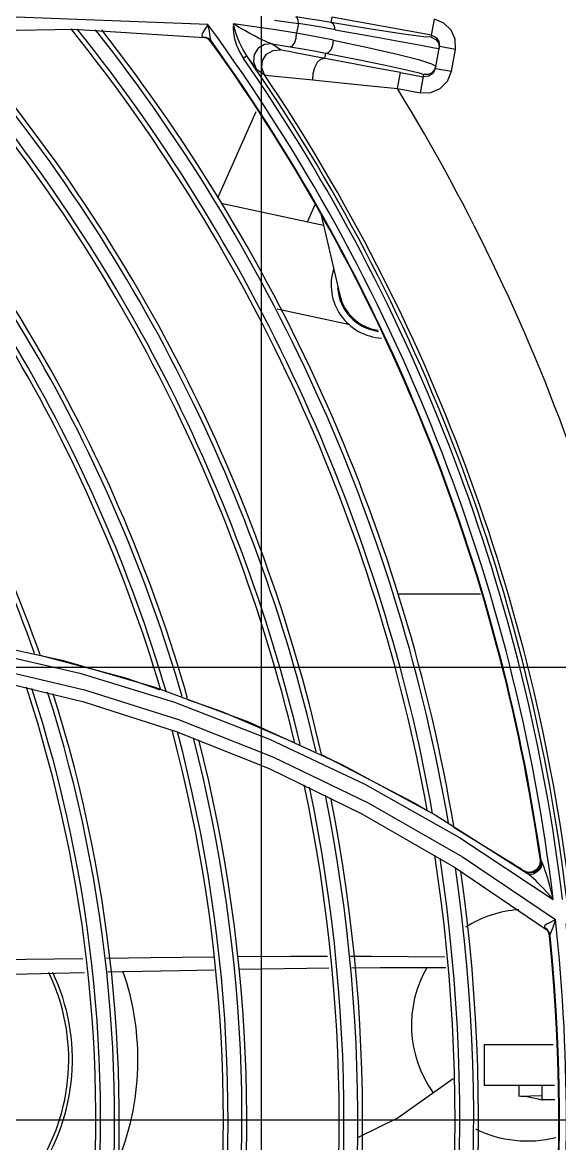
# Model space of a CAD drawing. Header units: metres. Extents: x -367 to 374, y -238 to 224.
# Drawn here: x 348.7685 to 348.8149, y 176.7589 to 176.8557 of the extents above; entities that cross this region are included whole.
import ezdxf
from ezdxf.enums import TextEntityAlignment as Align

# ---------------------------------------------------------------- set-up
doc = ezdxf.new("R2010")
doc.units = ezdxf.units.M
for name, color, linetype in [('ELE-ALIMENTADORES', 160, 'Continuous'), ('LA_BAU_BASES GERAIS_R00$0$ARQ-XREF-ATT', 8, 'Continuous'), ('LA_BAU_BASES GERAIS_R00$0$BASE', 253, 'Continuous'), ('LA_BAU_BASES GERAIS_R00$0$dutos', 31, 'Continuous')]:
    doc.layers.add(name, color=color, linetype=linetype)
doc.styles.add('LA_BAU_BASES GERAIS_R00$0$R60-125-RS', font='romans.shx', dxfattribs={"height": 0.19})
doc.styles.add('LA_BAU_BASES GERAIS_R00$0$R80-100-RS', font='romans.shx', dxfattribs={"height": 0.203})

# ---------------------------------------------------------------- blocks, each defined once
blk = doc.blocks.new('LA_BAU_BASES GERAIS_R00$0$LA_BAU_ALVENARIA SUPERIOR_R01')
at = {"layer": 'LA_BAU_BASES GERAIS_R00$0$BASE', "linetype": 'Continuous'}
blk.add_line((254.7, 176.8), (245.4, 176.8), dxfattribs=at)
blk = doc.blocks.new('LA_BAU_BASES GERAIS_R00$0$A$C2E3D5B4E')
at = {"layer": 'LA_BAU_BASES GERAIS_R00$0$dutos', "color": 251}
for p, q in [((-17.96084462448061, -0.8957732504447335), (-17.96084462448061, -1.455469513867399)), ((-17.95474448140999, -1.093839827490854), (-17.95483130633284, -1.094314976405428)), ((-17.94615659705471, -1.095408910638696), (-17.95474448140999, -1.093839827490854)), ((-17.98727351124751, -1.095056736771483), (-17.97702846298569, -1.09487952372973)), ((-17.97702846298569, -1.09487952372973), (-17.96575717228291, -1.095607314377673)), ((-17.96537557146871, -1.094789966731412), (-17.96544770107141, -1.094491227944388)), ((-17.96532334952269, -1.095062700432379), (-17.96537557146871, -1.094789966731412)), ((-17.95969884187571, -1.094104530872471), (-17.95762666920552, -1.094404273584303)), ((-17.95762666920552, -1.094404273584303), (-17.95779626408182, -1.095244222275767)), ((-17.94618691458254, -1.095574823141476), (-17.94590497898139, -1.09403193205361)), ((-17.96559776295555, -1.095610140763426), (-17.96587521586468, -1.095571918287249)), ((-17.96578973341093, -1.095600940894826), (-17.96575715515212, -1.095607364707746)), ((-17.96558050805288, -1.095661447385453), (-17.96575954006573, -1.095616494211924)), ((-17.9655131522826, -1.095668673671923), (-17.96575723354715, -1.095607308198112)), ((-17.96528511982478, -1.095306648047142), (-17.96532334952269, -1.095062700432379)), ((-17.96518887900515, -1.095969613483419), (-17.96512172770633, -1.095976935923034)), ((-17.95919217581422, -1.09666896740481), (-17.95992205080358, -1.096146022668734)), ((-17.94706860722681, -1.09627928810022), (-17.94591069040973, -1.096488733100784)), ((-17.94591069040973, -1.096488733100784), (-17.94550353264185, -1.096563637244515)), ((-17.94581595843385, -1.098273385700111), (-17.94547333832247, -1.096398398997451)), ((-17.94550898495754, -1.095959385854428), (-17.94547333832077, -1.09639839899063)), ((-17.94409614998563, -1.096650055407451), (-17.94547333832247, -1.096398398997451)), ((-17.94443874974297, -1.098524930721567), (-17.94409617029885, -1.09665016657317)), ((-17.96209265825394, -1.097200816534212), (-17.9623912266444, -1.097407793809168)), ((-17.96157736269765, -1.097924813963516), (-17.96209265671712, -1.097200818752924)), ((-17.95641681752488, -1.097211534148016), (-17.95793238874649, -1.096926957733729)), ((-17.95531382213369, -1.096955606774998), (-17.95539626606637, -1.097406780750759)), ((-17.96128574413285, -1.098317887969358), (-17.96056744774478, -1.098833522238863)), ((-17.94909266791501, -1.100013050958466), (-17.9488410555723, -1.098636074078229)), ((-17.94884105307335, -1.098636074533886), (-17.94686317421997, -1.098997496336949)), ((-17.94601564256334, -1.098694810983659), (-17.94639900941627, -1.098959767284839)), ((-17.94615772222244, -1.097869530490868), (-17.94578363033884, -1.098094124550414)), ((-17.94581595843385, -1.098273385700111), (-17.94601564256334, -1.098694810983659)), ((-17.94581595843215, -1.098273385690106), (-17.9444387700953, -1.098525042099652)), ((-17.94711479181558, -1.100374472258579), (-17.94683038001801, -1.098818030238533)), ((-17.94639900941627, -1.098959767284839), (-17.9468631742285, -1.098997496376057)), ((-17.94909265984347, -1.100013049681536), (-17.94711469105368, -1.100374493423431)), ((-17.96130540682418, -1.102018283925815), (-17.96462403677322, -1.109472048830582)), ((-17.96431578905697, -1.109919864863684), (-17.95547158923262, -1.111799757568122)), ((-17.95622036256862, -1.110069040755377), (-17.95685957365822, -1.111504732371657)), ((-17.95566998505467, -1.110940410855335), (-17.95407331123897, -1.117856364965235)), ((-17.95947004448158, -1.119046753108421), (-17.95331734815591, -1.12035454908272)), ((-17.9419377309946, -1.143663663484574), (-17.94907919296725, -1.143663663484574)), ((-17.98460288023534, -1.148635026417821), (-17.97651906665067, -1.150486660558443)), ((-17.94010312138926, -1.150013628921158), (-17.9474286719684, -1.150013628921158)), ((-17.97651906665067, -1.150486660558443), (-17.96834933769094, -1.152993955266254)), ((-17.98401753177995, -1.151077381669609), (-17.97617348972153, -1.152972957434656)), ((-17.97002481651236, -1.151716594724519), (-17.96196013572171, -1.154712154275501)), ((-17.97617348972153, -1.152972957434656), (-17.96820228962179, -1.155519289240772)), ((-17.96834933769094, -1.152993955266254), (-17.96013268310969, -1.156181394505154)), ((-17.96798032853826, -1.154506245667278), (-17.95980339037169, -1.157746927246251)), ((-17.96196013572171, -1.154712154275501), (-17.95388374980632, -1.158378151619843)), ((-17.96820228962179, -1.155519289240772), (-17.960173150174, -1.15873743701394)), ((-17.95564824966323, -1.157529380919812), (-17.94759009260065, -1.161722259266924)), ((-17.960173150174, -1.15873743701394), (-17.95215598786979, -1.162637967306807)), ((-17.95388374980632, -1.158378151619843), (-17.9458384071313, -1.162733322415704)), ((-17.95215598786979, -1.162637967306807), (-17.94417315210353, -1.167250561047865)), ((-17.94759009260065, -1.161722259266924), (-17.94654018043548, -1.162368554051397)), ((-17.9458384071313, -1.162733322415704), (-17.93787104756052, -1.167792735872069)), ((-17.94427613131586, -1.163762235528509), (-17.93933758559888, -1.166802257774805)), ((-17.94373488542635, -1.164681486138022), (-17.93565452086625, -1.170027317760002)), ((-17.94349186256068, -1.166365359354302), (-17.93545393167528, -1.171778548439477)), ((-17.94417315210353, -1.167250561047865), (-17.93627806487007, -1.172590262145775)), ((-17.93894881713925, -1.167062059125954), (-17.93933757296281, -1.166802238253865)), ((-17.93856927522802, -1.167317565062774), (-17.93894881713925, -1.167062059125954)), ((-17.93817782925748, -1.16758300962664), (-17.93856927522802, -1.167317565062774)), ((-17.9367634784445, -1.166622433083546), (-17.9368025987676, -1.167056524056704)), ((-17.93670277416004, -1.166664140867567), (-17.93676346874952, -1.166622497421656)), ((-17.93658625883938, -1.166903441499642), (-17.93670278893126, -1.166664035699057)), ((-17.93665649658192, -1.167057423735685), (-17.93667412246668, -1.167135581976424)), ((-17.93663289913275, -1.167075231179467), (-17.93658628149171, -1.166903437953522)), ((-17.93776991818459, -1.167739167667321), (-17.93817782925748, -1.16758300962664)), ((-17.93787098113341, -1.167792451298453), (-17.93817779471362, -1.167583004678079)), ((-17.93783076821944, -1.167697860161923), (-17.93817181122392, -1.16756736688302)), ((-17.93787095820392, -1.167792408739103), (-17.93786632229171, -1.167795538056623)), ((-17.9378394617886, -1.167809209174891), (-17.93786632229171, -1.167795538056623)), ((-17.93780006333338, -1.167825159035317), (-17.9378394617886, -1.167809209174891)), ((-17.93553888687688, -1.172073150353469), (-17.93545201168536, -1.171778434864507)), ((-17.93614142487024, -1.172672411288374), (-17.93636259433617, -1.17250058321423)), ((-17.93630307588194, -1.172568459484125), (-17.93627807331563, -1.172590311814645)), ((-17.93615213518763, -1.172725475165123), (-17.93628470510191, -1.172597028387997)), ((-17.93596705763707, -1.173188168326021), (-17.93591256422792, -1.173228084361824)), ((-17.98515339657729, -1.175251256740182), (-17.97623948109629, -1.175125895271037)), ((-17.98494374666166, -1.176539541080899), (-17.97611658209439, -1.176338982481127)), ((-17.93564978734571, -1.182588451621712), (-17.94161489376916, -1.182588451621712)), ((-17.94161489376916, -1.182588452554853), (-17.94161489376916, -1.186088432466192)), ((-17.93555141809179, -1.186088432569875), (-17.94161489376916, -1.186088432569875)), ((-17.9386149100975, -1.186088432569875), (-17.9386149100975, -1.187031030843798)), ((-17.93661460906833, -1.187313491157227), (-17.93661414128519, -1.186088432569875)), ((-17.93861491143548, -1.187031027119417), (-17.93661454766459, -1.186952806444594)), ((-17.93661924428, -1.18733728593287), (-17.93661836395177, -1.187337519312848)), ((-17.93661460906833, -1.187313491157227), (-17.93661492098431, -1.187338425647511)), ((-17.9355162862156, -1.187338425766654), (-17.93661492098431, -1.187338425766654)), ((-17.81574627183056, -1.189107552631128), (-18.32254970736653, -1.189107552631128))]:
    blk.add_line(p, q, dxfattribs=at)
for points in [[(-17.96544790745884, -1.094493726165808), (-17.98352344829516, -1.093809703251907), (-18.00004019122696, -1.095409492514761), (-18.01489262062648, -1.098867425319156)], [(-17.95762642582292, -1.09440085117302), (-17.95765980438978, -1.09411920607107), (-17.95774482565139, -1.093916477416485), (-17.95787135082355, -1.093824418502834)], [(-17.95483133018365, -1.094315106728743), (-17.9558074942853, -1.094151707946082), (-17.95682208984488, -1.093987626733167), (-17.95787132574696, -1.093824261132966)], [(-17.96544768589388, -1.094491297879983), (-17.96557283426228, -1.094683339400206), (-17.96569175759612, -1.094871219742515), (-17.96580154198705, -1.095036763967698), (-17.96588845682231, -1.09518033070907), (-17.965947099902, -1.095300223226047), (-17.96597602468864, -1.095393078386849), (-17.96597495563083, -1.095466361142542), (-17.96594463507347, -1.095526308193428), (-17.96587510938571, -1.095571033887325)], [(-17.96324657137518, -1.094435827635778), (-17.96327279525906, -1.09481195317602), (-17.96324435430847, -1.095240482074757), (-17.96315433537848, -1.095723400814393), (-17.96298913233136, -1.096260513489312), (-17.96273671832239, -1.096832193815032), (-17.96239147193273, -1.097411021877349)], [(-17.95779626408182, -1.095244222275767), (-17.95960955169437, -1.094951155424212), (-17.96142642902771, -1.094681720881624), (-17.96324657137518, -1.094435827635778)], [(-17.95992190120603, -1.096145959397006), (-17.96007218241107, -1.096105241205066), (-17.96026905457734, -1.096031889381891), (-17.96050349963991, -1.095931801735048), (-17.9607726332398, -1.095807175137622), (-17.96107976681947, -1.095656271544328), (-17.96143203737881, -1.095474935846767), (-17.96183287941756, -1.095260247908016), (-17.96227581721701, -1.095013293659292), (-17.96275214256957, -1.094736142724457), (-17.96324638210331, -1.09443312899765)], [(-17.96209263895048, -1.097200808976311), (-17.96244794278971, -1.096625278176532), (-17.96273285798168, -1.096044107960267), (-17.96295955192966, -1.095465265073642), (-17.96312902348529, -1.094916896742859), (-17.96324630434913, -1.094433004714745)], [(-17.95447530991567, -1.094939690423132), (-17.95549343936841, -1.094758396669192), (-17.9565452404579, -1.094578492102016), (-17.95762642582292, -1.09440085117302)], [(-17.95447541311876, -1.09493977715664), (-17.95453111674954, -1.094634047037914), (-17.95465556836984, -1.094418631972701), (-17.95483133725395, -1.094314972111249)], [(-17.94618691458254, -1.095574823141476), (-17.94683180067818, -1.095555177138692), (-17.94856243772074, -1.095325623741871), (-17.95139350279442, -1.094885931912984), (-17.95483130633284, -1.094314976405428)], [(-17.94409617029885, -1.09665016657317), (-17.94411136364147, -1.09576513982546), (-17.94445838125989, -1.094966394532264), (-17.94508267893934, -1.094359214428266), (-17.94590486554443, -1.094031952781449)], [(-17.96587510938571, -1.095571033887325), (-17.9658293377214, -1.095588497064625), (-17.96578973341093, -1.095600940894826)], [(-17.96515329622855, -1.095926235818922), (-17.96534887292194, -1.09573229386541), (-17.96559776295555, -1.095610140763426)], [(-17.96518887900515, -1.095969613483419), (-17.9653629516605, -1.095787884836398), (-17.96558050805288, -1.095661447385453)], [(-17.96512172770633, -1.095976935923034), (-17.96529569084157, -1.095795169017663), (-17.9655131522826, -1.095668673671923)], [(-17.96515328854798, -1.095926230741213), (-17.96520004442368, -1.095827661075134), (-17.96522969749651, -1.095696717263479), (-17.96525577953832, -1.095519961351044), (-17.96528511982478, -1.095306648047142)], [(-17.95833974546088, -1.096404297003289), (-17.95814484236496, -1.096319639716683), (-17.95796159545625, -1.096040763202552), (-17.9578399492201, -1.095657958293657), (-17.95779595833005, -1.095240801068201)], [(-17.95461275904484, -1.095850432692885), (-17.95563931562197, -1.09564326528033), (-17.95670182930689, -1.095439733738829), (-17.95779594267481, -1.095240777917468)], [(-17.95531367815465, -1.096955457146748), (-17.95505371184845, -1.09689018629814), (-17.95481524279899, -1.096631647820857), (-17.95466211423354, -1.096263098250517), (-17.95461300224554, -1.095850701369443)], [(-17.95461300224554, -1.095850701369443), (-17.9516529719366, -1.096479121336131), (-17.94913183244284, -1.097052621991395), (-17.94728372996337, -1.097520461418469), (-17.94615772222244, -1.097869530490868)], [(-17.95447530361889, -1.094939689233058), (-17.95150499098236, -1.095477698239563), (-17.94706860722681, -1.09627928810022)], [(-17.94618691458254, -1.095574823141476), (-17.94578127616955, -1.095770134040947), (-17.94553628553228, -1.096133371448275), (-17.94550353264185, -1.096563637244515)], [(-17.94615659704618, -1.095408910592766), (-17.94575916133158, -1.095597270085989), (-17.94550898495754, -1.095959385854428)], [(-17.96512172760436, -1.095976935846636), (-17.96512446968939, -1.095970766853668), (-17.96513539747139, -1.095953297441326), (-17.96515328854628, -1.095926230742577)], [(-17.95992205080358, -1.096146022668734), (-17.96056312496921, -1.096200473851866), (-17.9611117654614, -1.096535548810778), (-17.96145199741215, -1.097077581155361), (-17.96151522526998, -1.09771727767037), (-17.96128574413285, -1.098317887969358)], [(-17.96056744774478, -1.098833522238863), (-17.96079306942693, -1.098234476441291), (-17.96072753854571, -1.097595311723751), (-17.96038409976813, -1.097052906750093), (-17.95983295978965, -1.09671996021342), (-17.95919217581422, -1.09666896740481)], [(-17.95992197944815, -1.096146207201116), (-17.95939526111181, -1.096230095745057), (-17.95886786003018, -1.096316131658284), (-17.95833978775158, -1.096404324718321)], [(-17.95793238874649, -1.096926957733729), (-17.95845164447883, -1.096828443888796), (-17.95882777166105, -1.096754294096797), (-17.95907076734045, -1.096701975552321), (-17.95919210567263, -1.096669146585725)], [(-17.95833978775158, -1.096404324718321), (-17.95729462751092, -1.096585624838269), (-17.95628468397263, -1.096769885660422), (-17.95531379686327, -1.096955617274205)], [(-17.94884105307335, -1.098636074533886), (-17.95124238158996, -1.098193415058347), (-17.95349774237309, -1.097770158216633), (-17.95641681752488, -1.097211534148016)], [(-17.95640020225562, -1.099272533737974), (-17.95636988462229, -1.098726125562905), (-17.95622448973131, -1.098191119229512), (-17.9559876898229, -1.097750999132302), (-17.95569648409742, -1.097474561476417), (-17.95539627395613, -1.097406779249638)], [(-17.95531382213369, -1.096955606774998), (-17.95252722229679, -1.097508604887651), (-17.95011711293876, -1.098005309525149), (-17.94832200113092, -1.098398144738155), (-17.94721242622813, -1.098671681090025), (-17.94683038001801, -1.098818030238533)], [(-17.96128560943066, -1.098318366634146), (-17.96132642065459, -1.098269156459708), (-17.9614220462289, -1.098140204686558), (-17.96157736269765, -1.097924813963516)], [(-17.94711469105368, -1.100374493423431), (-17.94621022305034, -1.100358810626119), (-17.94539378937884, -1.100003941304465), (-17.94477322644821, -1.099365664072764), (-17.94443874974297, -1.098524930721567)], [(-17.94616607483977, -1.098679360097492), (-17.94648210444552, -1.098813164839328), (-17.94683038001801, -1.098818030238533)], [(-17.94578329017747, -1.098094608840427), (-17.94591760943331, -1.098428741068062), (-17.94616607483977, -1.098679360097492)], [(-17.96056750726484, -1.098833680953419), (-17.96021959965356, -1.098884171282123), (-17.95935959311635, -1.098974607612206), (-17.95813919070326, -1.099095109960388), (-17.95640013131833, -1.099272491623822)], [(-17.95640013131833, -1.099272491623822), (-17.95421008423921, -1.099499781055044), (-17.95169972017254, -1.099753989207045), (-17.94909266735908, -1.100013059320361)], [(-17.98596646107274, -1.14764977640624), (-17.97803863838567, -1.149370230521242), (-17.97002481651236, -1.151716594724519)], [(-17.9799483595458, -1.148931914789216), (-17.97256939338922, -1.150903986868514), (-17.96956578735183, -1.151947713282595)], [(-17.98416138197604, -1.15004910912711), (-17.9761133666334, -1.151948617931055), (-17.96798032853826, -1.154506245667278)], [(-17.96722404906143, -1.152761446535976), (-17.96424995504015, -1.153794917786115), (-17.95799445150033, -1.156493875744388)], [(-17.96013268310969, -1.156181394505154), (-17.95191218664809, -1.160070964038084), (-17.94373488542635, -1.164681486138022)], [(-17.95980339037169, -1.157746927246251), (-17.95162547702921, -1.161693271382035), (-17.94349186256068, -1.166365359354302)], [(-17.9368025987676, -1.167056524056704), (-17.93703053066247, -1.167426497931672), (-17.93739815343361, -1.16765582165516), (-17.93783076821944, -1.167697860161923)], [(-17.93670277416004, -1.166664140867567), (-17.93674241799022, -1.167098960049941), (-17.93697043629209, -1.167468198594349), (-17.93733797702509, -1.167697209543064), (-17.93776991818459, -1.167739167667321)], [(-17.93679354688982, -1.167386185905059), (-17.9368525799473, -1.167467107518121), (-17.93692095680171, -1.167545819959457)], [(-17.93667412246668, -1.167135581976424), (-17.93670396097968, -1.167220001616613), (-17.93674398474582, -1.167303779652855), (-17.93679354688982, -1.167386185905059)], [(-17.93612823625699, -1.168230807947737), (-17.93621164282308, -1.167954844118128), (-17.93629096720315, -1.167703480407624), (-17.93636750319547, -1.167472318573061), (-17.93644227399727, -1.167259239420844), (-17.93651562816615, -1.167066152792074), (-17.93658625883938, -1.166903441499642)], [(-17.93565235125982, -1.170027277395263), (-17.93594572603922, -1.169689984226977), (-17.93622197321292, -1.169382799340099), (-17.93648167941046, -1.169102883528183), (-17.93672536802819, -1.168848013656486), (-17.93695255963485, -1.168617234423607), (-17.93716406683279, -1.168409466567653), (-17.93736110499469, -1.16822262782506), (-17.93754522431823, -1.16805578528664), (-17.93771582334853, -1.167910537934119), (-17.93787095820392, -1.167792408739103)], [(-17.93708008000374, -1.167687997986548), (-17.93716817337634, -1.167747824513469), (-17.93726684859291, -1.167800928837721), (-17.93738232575981, -1.167844853950271), (-17.93753124394959, -1.167870914655111), (-17.9375567437462, -1.167871447019195), (-17.93768004147239, -1.167858193140262), (-17.93780006333338, -1.167825159035317)], [(-17.93692095680171, -1.167545819959457), (-17.93699758415494, -1.167620378498839), (-17.93708008000374, -1.167687997986548)], [(-17.93565236218058, -1.170027277747238), (-17.93575515508076, -1.169604642634738), (-17.93585419299211, -1.169216957023025), (-17.93594934293958, -1.168860679235593), (-17.93604067103922, -1.168532706888698), (-17.93612823625699, -1.168230807947737)], [(-17.93545203255781, -1.171778502838777), (-17.93565668824056, -1.17188238370926), (-17.93585357475808, -1.171985599424431), (-17.93603137373884, -1.172074043195323), (-17.93617837444788, -1.172154903605758), (-17.93628906198103, -1.172229393213627), (-17.93636050222892, -1.172295330902841), (-17.93639619891007, -1.172359319042414), (-17.93639990857037, -1.172426383860682), (-17.93636206041151, -1.172499871083062)], [(-17.93580015714906, -1.172765276832422), (-17.93571890149121, -1.172565852218383), (-17.93563002733833, -1.172335449246191), (-17.93553888687688, -1.172073150353469)], [(-17.93636206041151, -1.172499871083062), (-17.93633115272848, -1.172537880550578), (-17.93630307588194, -1.172568459484125)], [(-17.93591256422792, -1.173228084361824), (-17.9359723378185, -1.17298368820974), (-17.93609741753278, -1.172765409899228), (-17.93627811460328, -1.172590226332147)], [(-17.93596705763707, -1.173188168326021), (-17.9360269445524, -1.172943751404716), (-17.93615213518763, -1.172725475165123)], [(-17.93591455349588, -1.173168390368289), (-17.93598695673757, -1.1729026437485), (-17.93614142487024, -1.172672411288374)], [(-17.93591454434488, -1.173168389815771), (-17.93590574946484, -1.173059639976316), (-17.93586595335296, -1.172931404514827), (-17.93580015714906, -1.172765276832422)], [(-17.93591256410048, -1.173228084348182), (-17.93591185445462, -1.173221369418741), (-17.93591258359254, -1.173200775515113), (-17.93591454434488, -1.17316838981759)], [(-17.97419211913484, -1.175098395559587), (-17.97040914710033, -1.175048471822436), (-17.96494526666254, -1.174989641119907)], [(-17.96288361699794, -1.174973332134584), (-17.958313662156, -1.174939491161865), (-17.95514466544012, -1.174935591556448)], [(-17.95315875499239, -1.17493314779739), (-17.95131996918121, -1.174930885082802), (-17.9450163849034, -1.17499424379065)], [(-17.97408409156697, -1.176292688068031), (-17.97269428987681, -1.176261032297305), (-17.96789789976935, -1.176158613386804), (-17.96489887370262, -1.176101212339006)], [(-17.96279391923531, -1.176060923727789), (-17.95691204242257, -1.175966386140942), (-17.9550083274861, -1.175947314083885)], [(-17.95303596087308, -1.175927554251473), (-17.95054573506343, -1.175902606329771), (-17.9449276902526, -1.175904789106141)], [(-17.9442873189023, -1.185518126491104), (-17.94901900928619, -1.188896830774581), (-17.95248164082909, -1.190595989304427)], [(-17.93845134483672, -1.187024630669555), (-17.93821150515782, -1.187027448895321), (-17.9378921530664, -1.187059942875464), (-17.93751313382586, -1.187125107699273), (-17.93707726832952, -1.187221335763923), (-17.93661924177081, -1.187337276307687)]]:
    blk.add_lwpolyline(points, dxfattribs=at)
for centre, radius, start, end in [((-18.09466975517489, -1.189107552631128), 0.1505494740024602, 10.24333011641187, 38.75024427067962), ((-18.09466975517489, -1.189107552631128), 0.1509594453672031, 10.11085228010507, 38.61961164931883), ((-18.09466975517489, -1.189107552631128), 0.1601571027625934, 6.842207479343259, 36.2108924892521), ((-18.09466975517489, -1.189107552631128), 0.1405495284327866, 13.44118256389241, 41.89807054849935), ((-18.09466975517489, -1.189107552631128), 0.1409594997992296, 13.31137831064725, 41.77052268419205), ((-18.09466975517489, -1.189107552631128), 0.1421595461780344, 12.93079992285821, 41.3964415709986), ((-18.09466975517489, -1.189107552631128), 0.1425695472382157, 12.8005442823887, 41.26836952154301), ((-18.09466975517489, -1.189107552631128), 0.1521594917460079, 9.722519403816444, 38.23659647520224), ((-18.09466975517489, -1.189107552631128), 0.1525694928061892, 9.58963826261168, 38.10550359460359), ((-18.09466975517489, -1.189107552631128), 0.1309595542312561, 16.44281135992635, 44.84109374781238), ((-18.09466975517489, -1.189107552631128), 0.1321596006100609, 16.0709753047716, 44.47725132875383), ((-18.09466975517489, -1.189107552631128), 0.1325696016702422, 15.94367631508172, 44.35263780420582), ((-18.09466975517489, -1.189107552631128), 0.1594991318143624, 8.098399159091006, 35.72814998028806), ((-18.09466975517489, -1.189107552631128), 0.1595533574596012, 8.086308398823778, 35.73333201628939), ((-18.09466975517489, -1.189107552631128), 0.1305495828648132, 16.56959761074063, 44.96510294116273), ((-18.09466975517489, -1.189107552631128), 0.1609539585093464, 6.802632927391, 34.73005824542971), ((-18.09466975517489, -1.189107552631128), 0.1613181166755598, 6.802567196829686, 34.73095193176908), ((-18.09466975517489, -1.189107552631128), 0.12115966048376, 19.43557972890289, 47.76029320326786), ((-18.09466975517489, -1.189107552631128), 0.1215696615456413, 19.3120170577546, 47.64013454703432), ((-18.09466975517489, -1.189107552631128), 0.1616563787858307, 6.931286968367102, 33.94733390493261), ((-18.09466975517489, -1.189107552631128), 0.1706766452543957, 7.101912213684416, 31.467010390306), ((-17.95021482678499, -1.116965563639212), 0.00459997496150581, 162.4787665142738, 266.9320682016254), ((-17.95021482678499, -1.116965563639212), 0.00404997795485077, 183.4729508261746, 262.8060927939486), ((-17.95021482678499, -1.116965563639212), 0.003959978445536304, 193.0000000033397, 262.0517528993743), ((-18.09466975517489, -1.189107552631128), 0.1195496427402123, 353.3395335233982, 18.23036839760433), ((-18.09466975517489, -1.189107552631128), 0.1199596141066552, 353.2092720153461, 18.1109297428303), ((-18.09466975517489, -1.189107552631128), 0.12115966048376, 352.8275134135229, 17.76029321918926), ((-18.09466975517489, -1.189107552631128), 0.1215696615456413, 352.696906937013, 17.6401345639108), ((-18.09466975517489, -1.189107552631128), 0.1305495828648132, 349.8147598308632, 14.96510293703426), ((-18.09466975517489, -1.189107552631128), 0.1309595542312561, 349.6822063954896, 14.84109374700753), ((-18.09466975517489, -1.189107552631128), 0.1321596006100609, 349.2937733351931, 14.47725132809583), ((-18.09466975517489, -1.189107552631128), 0.1325696016702422, 349.1608980928761, 14.3526378077179), ((-18.09466975517489, -1.189107552631128), 0.1405495284327866, 346.558709825407, 11.89807055972339), ((-18.09466975517489, -1.189107552631128), 0.1409594997992296, 346.4242077427471, 11.77052267590901), ((-18.09466975517489, -1.189107552631128), 0.1421595461780344, 346.0300991107694, 11.39644158362556), ((-18.09466975517489, -1.189107552631128), 0.1425695472382157, 345.8952943242749, 11.26836952276934), ((-18.09466975517489, -1.189107552631128), 0.1505494740024602, 343.2565396740915, 8.75024427089491), ((-18.09466975517489, -1.189107552631128), 0.1509594453672031, 343.1202071090393, 8.619611665702323), ((-18.09466975517489, -1.189107552631128), 0.1521594917460079, 342.7207677561069, 8.236596479344465), ((-18.09466975517489, -1.189107552631128), 0.1525694928061892, 342.5841510821841, 8.105503592943984), ((-17.93788577162582, -1.18089085222681), 0.009999945567973503, 94.20941395842355, 122.2128527107076), ((-18.09466975517489, -1.189107552631128), 0.1601571059806759, 339.7237022768828, 6.211605343457884), ((-18.09466975517489, -1.189107552631128), 0.1610257144659642, 339.4827368813727, 6.048806960795321), ((-18.09466975517489, -1.189107552631128), 0.1594991318143624, 341.0110808105696, 5.728149985385524), ((-18.09466975517489, -1.189107552631128), 0.1595533574596012, 340.992801638006, 5.733333525474548), ((-17.93788577162582, -1.18089085222681), 0.009999945567973503, 149.8566754885411, 215.7934641688916), ((-18.09466975517489, -1.189107552631128), 0.1613170238909081, 339.4826075161777, 4.745099755888825), ((-17.9948072984123, -1.183873994013254), 0.0173428560037267, 326.062036857162, 25.7187126392012), ((-17.99480734527083, -1.183873985494927), 0.01765662954329385, 325.5683487101377, 25.24146094299097), ((-17.99480725754279, -1.183873993501663), 0.02331329879839887, 337.3066204888574, 19.16863498867272), ((-18.09466975517489, -1.189107552631128), 0.1616563787858307, 339.7881115746399, 3.947345806847753), ((-18.09466975517489, -1.189107552631128), 0.1706766452543957, 337.1206484905382, 1.479777631135532), ((-17.98669000028156, -1.197307669059853), 0.007249960536398293, 340.0844580448957, 70.50482453410899), ((-17.93788577162582, -1.18089085222681), 0.009999945567973503, 243.4949759176322, 284.265148276428)]:
    blk.add_arc(centre, radius, start, end, dxfattribs=at)
blk = doc.blocks.new('LA_BAU_BASES GERAIS_R00')
at = {"layer": 'LA_BAU_BASES GERAIS_R00$0$ARQ-XREF-ATT'}
blk.add_blockref('LA_BAU_BASES GERAIS_R00$0$A$C2E3D5B4E', (366.75, 177.95), dxfattribs=at)
at = {"layer": 'LA_BAU_BASES GERAIS_R00$0$BASE'}
blk.add_blockref('LA_BAU_BASES GERAIS_R00$0$LA_BAU_ALVENARIA SUPERIOR_R01', (100, 0), dxfattribs=at)
at = {"layer": 'LA_BAU_BASES GERAIS_R00$0$BASE', "style": 'LA_BAU_BASES GERAIS_R00$0$R60-125-RS'}
for p in [(242.7815727361595, 218.919159373358), (358.6365727361596, 192.964159373358)]:
    blk.add_attdef('S', text='', height=0.19, rotation=90, dxfattribs=at).set_placement(p, align=Align.MIDDLE_CENTER)
at = {"layer": 'LA_BAU_BASES GERAIS_R00$0$BASE', "style": 'LA_BAU_BASES GERAIS_R00$0$R80-100-RS'}
blk.add_attdef('ACESSO', text='', height=0.203, dxfattribs=at).set_placement((365.922255870473, 191.9868442639211), align=Align.TOP_CENTER)
at = {"layer": 'LA_BAU_BASES GERAIS_R00$0$BASE', "style": 'LA_BAU_BASES GERAIS_R00$0$R60-125-RS'}
blk.add_attdef('S', text='', height=0.19, dxfattribs=at).set_placement((266.114159373358, 180.9134272638404), align=Align.MIDDLE_CENTER)

msp = doc.modelspace()

# ---------------------------------------------------------------- block references
at = {"layer": 'ELE-ALIMENTADORES', "color": 2}
msp.add_blockref('LA_BAU_BASES GERAIS_R00', (0, 0), dxfattribs=at)

doc.saveas('drawing.dxf')
